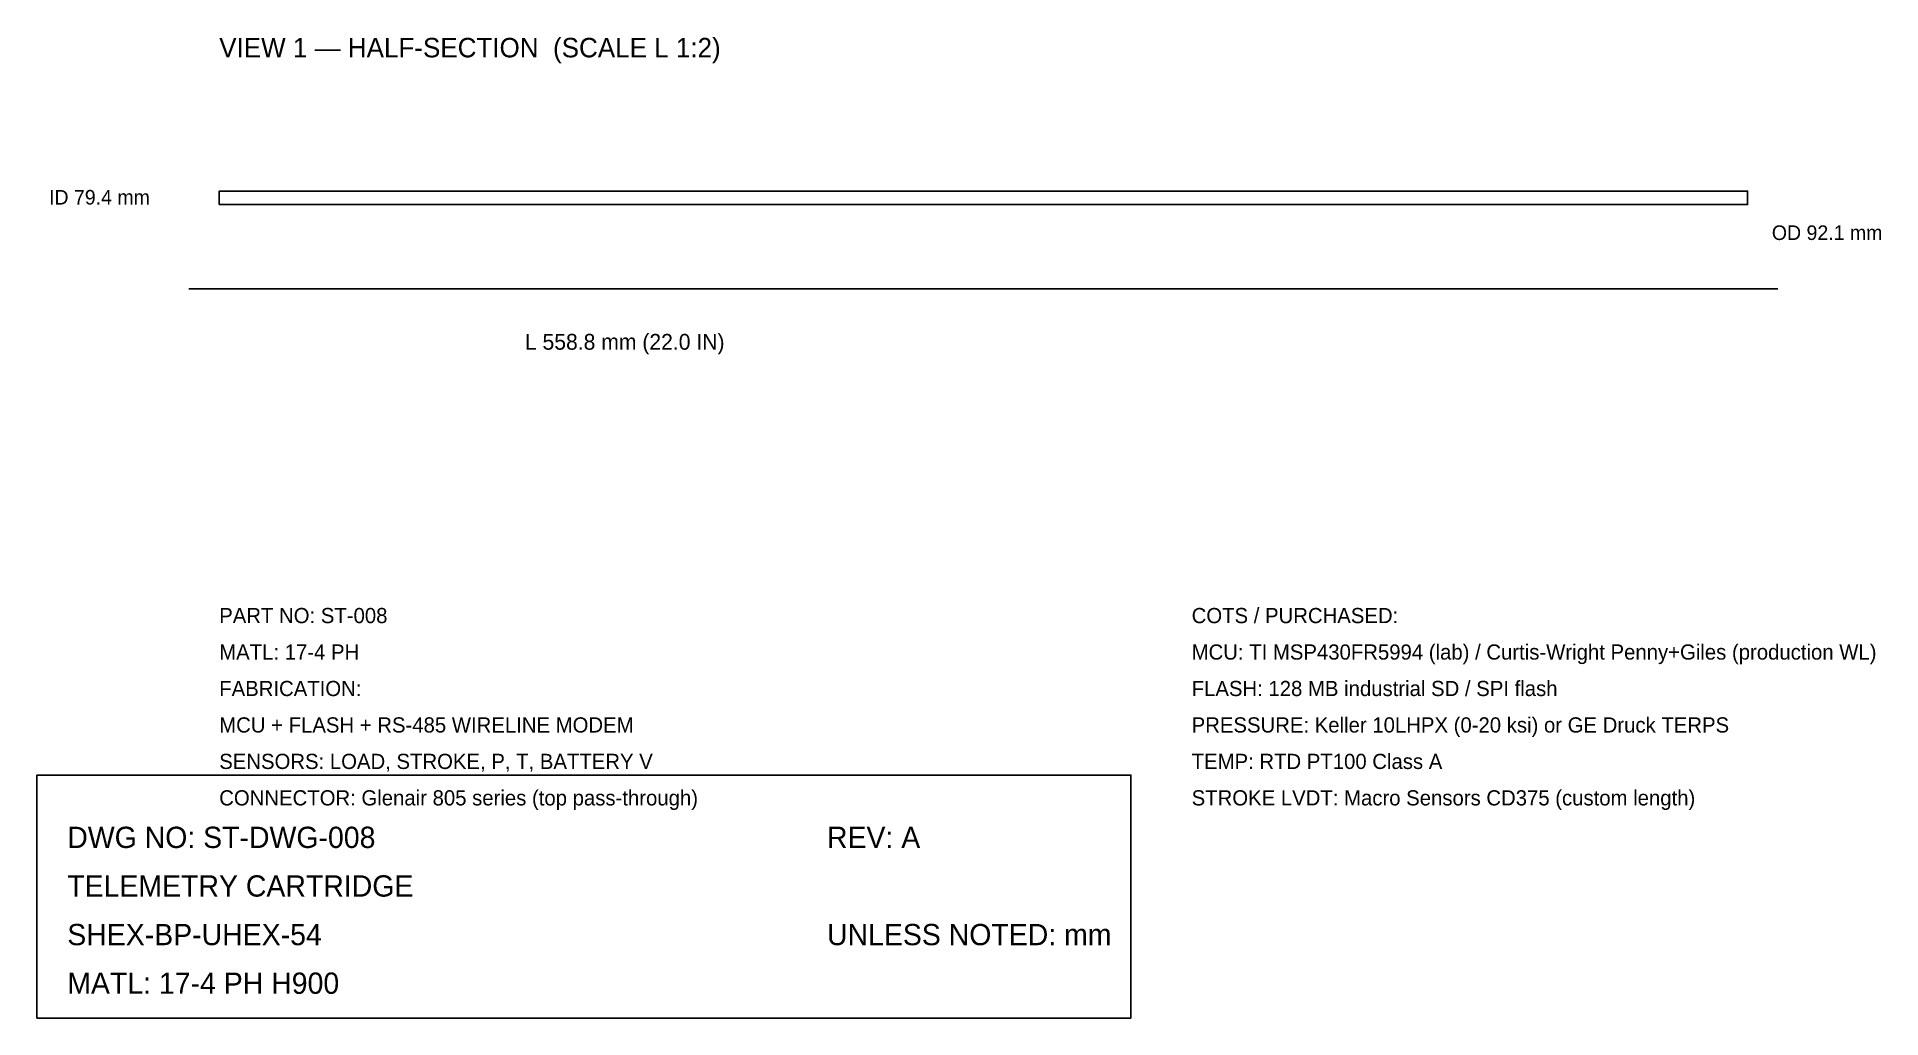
# Model space of a CAD drawing. Header units: millimetres. Extents: x 10 to 313, y 10 to 171.
import ezdxf

# ---------------------------------------------------------------- set-up
doc = ezdxf.new("R2010")
doc.units = ezdxf.units.MM
for name, color, linetype in [('CENTER', 1, 'Continuous'), ('DIM', 3, 'Continuous'), ('OUTLINE', 7, 'Continuous'), ('TEXT', 2, 'Continuous')]:
    doc.layers.add(name, color=color, linetype=linetype)

msp = doc.modelspace()

# ---------------------------------------------------------------- linework, layer by layer
at = {"layer": 'CENTER'}
msp.add_line((35, 130), (296.46, 130), dxfattribs=at)
at = {"layer": 'OUTLINE'}
for points in [[(40, 143.890625), (291.46, 143.890625), (291.46, 146.113125), (40, 146.113125), (40, 143.890625)], [(10, 10), (190, 10), (190, 50), (10, 50), (10, 10)]]:
    msp.add_lwpolyline(points, dxfattribs=at)

# ---------------------------------------------------------------- texts
at = {"layer": 'DIM'}
for s, height, p in [('ID 79.4 mm', 2.4, (12, 143.890625)), ('OD 92.1 mm', 2.4, (295.46, 138.056562)), ('L 558.8 mm (22.0 IN)', 2.6, (90.292, 120))]:
    msp.add_text(s, height=height, dxfattribs=at).set_placement(p)
at = {"layer": 'TEXT'}
for s, height, p in [('VIEW 1 — HALF-SECTION  (SCALE L 1:2)', 3.2, (40, 168.113125)), ('PART NO: ST-008', 2.5, (40, 75)), ('COTS / PURCHASED:', 2.5, (200, 75)), ('MATL: 17-4 PH', 2.5, (40, 69)), ('MCU: TI MSP430FR5994 (lab) / Curtis-Wright Penny+Giles (production WL)', 2.5, (200, 69)), ('FABRICATION:', 2.5, (40, 63)), ('FLASH: 128 MB industrial SD / SPI flash', 2.5, (200, 63)), ('MCU + FLASH + RS-485 WIRELINE MODEM', 2.5, (40, 57)), ('PRESSURE: Keller 10LHPX (0-20 ksi) or GE Druck TERPS', 2.5, (200, 57)), ('SENSORS: LOAD, STROKE, P, T, BATTERY V', 2.5, (40, 51)), ('TEMP: RTD PT100 Class A', 2.5, (200, 51)), ('CONNECTOR: Glenair 805 series (top pass-through)', 2.5, (40, 45)), ('STROKE LVDT: Macro Sensors CD375 (custom length)', 2.5, (200, 45)), ('DWG NO: ST-DWG-008', 3.5, (15, 38)), ('REV: A', 3.5, (140, 38)), ('TELEMETRY CARTRIDGE', 3.5, (15, 30)), ('SHEX-BP-UHEX-54', 3.5, (15, 22)), ('UNLESS NOTED: mm', 3.5, (140, 22)), ('MATL: 17-4 PH H900', 3.5, (15, 14))]:
    msp.add_text(s, height=height, dxfattribs=at).set_placement(p)

doc.saveas('drawing.dxf')
